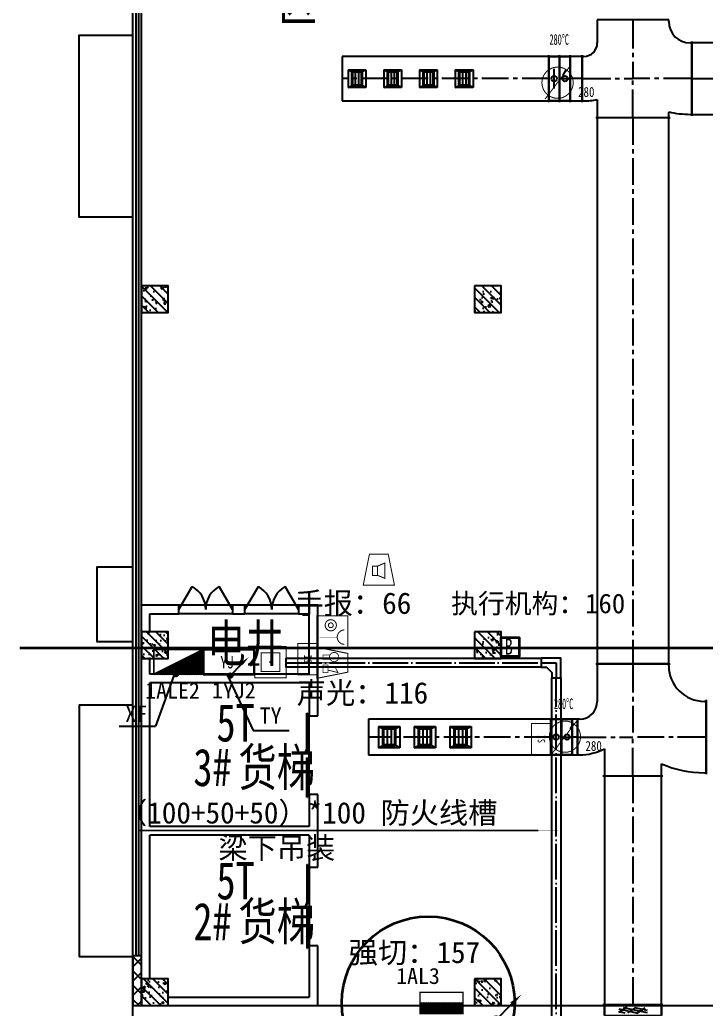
# Model space of a CAD drawing. Header units: millimetres. Extents: x -633009578 to 5705885, y -633235091 to 2571734.
# Drawn here: x 3531314 to 3550537, y 2128035 to 2155765 of the extents above; entities that cross this region are included whole.
import ezdxf

# ---------------------------------------------------------------- set-up
doc = ezdxf.new("R2010")
doc.units = ezdxf.units.MM
doc.header["$LTSCALE"] = 1000
doc.header["$MEASUREMENT"] = 0
doc.linetypes.add('CENTER2', pattern=[1.125, 0.75, -0.125, 0.125, -0.125])
doc.linetypes.add('DOTE', pattern=[2.4200000000000004, 2, -0.2, 0.02, -0.2])
doc.layers.get('0').update_dxf_attribs({"color": 9})
for name, color, linetype in [('000000000000电气', 7, 'Continuous'), ('A-COLUM(柱)', 255, 'Continuous'), ('A-DOOR(门）', 4, 'Continuous'), ('A-F-AREA(计算)', 5, 'Continuous'), ('A-FLOR(看线)', 8, 'Continuous'), ('A-HATH(填充)', 8, 'Continuous'), ('A-TEXT(房间)', 243, 'Continuous'), ('A-WALL(墙)', 255, 'Continuous'), ('A-WINDOW（窗）', 4, 'Continuous'), ('DUCT-排烟中心线', 5, 'CENTER2'), ('DUCT-排烟法兰', 4, 'Continuous'), ('DUCT-排烟管', 2, 'Continuous'), ('DUCT-排烟管端线', 4, 'Continuous'), ('DUCT-排烟阀门', 7, 'Continuous'), ('DUCT-排风风口', 7, 'Continuous'), ('HVAC-water Dim-SF', 241, 'Continuous'), ('WALL', 9, 'Continuous'), ('电-弱电平面-箭头', 3, 'Continuous'), ('电-强电平面-标注', 3, 'Continuous'), ('电-强电平面-线缆', 3, 'Continuous'), ('电-桥架', 4, 'Continuous'), ('设备-消防', 3, 'Continuous'), ('设备-箱柜', 3, 'Continuous')]:
    doc.layers.add(name, color=color, linetype=linetype)
doc.styles.add('_TCH', font='simhei.ttf', dxfattribs={"width": 0.75, "bigfont": 'hztxt.shx'})
doc.styles.add('_THVAC_DIM', font='simhei.ttf', dxfattribs={"width": 0.8, "height": 3.5, "bigfont": 'HZTXT'})
doc.styles.add('ELEC-DIM', font='simhei.ttf')
doc.styles.add('IDQSTYLE', font='simhei.ttf', dxfattribs={"width": 0.707, "bigfont": 'hztxt.shx'})
doc.styles.add('SF', font='simhei.ttf', dxfattribs={"width": 0.75, "bigfont": '@@@hztxt.shx'})
doc.styles.get("Standard").update_dxf_attribs({"font": 'simhei.ttf', "bigfont": 'hztxt.shx'})
doc.styles.add('宋体', font='simhei.ttf')

# ---------------------------------------------------------------- blocks, each defined once
blk = doc.blocks.new('HC001213')
at = {"color": 0, "linetype": 'Continuous', "const_width": 0.2}
blk.add_lwpolyline([(-1.875, 3.125), (1.875, 3.125), (3.125, -3.125), (-3.125, -3.125)], close=True, dxfattribs=at)
for points in [[(-1.293653517016746, 0.7382802506738564), (-0.243653517016746, 0.7382802506738564), (-0.243653517016746, -1.136719749326144), (-1.293653517016746, -1.136719749326144), (-1.293653517016746, 0.7382802506738564)], [(-0.243653517016746, 0.7382802506738564), (1.231346482983254, 1.338280250673856), (1.231346482983254, -1.736719749326144), (-0.243653517016746, -1.136719749326144)]]:
    blk.add_lwpolyline(points, dxfattribs=at)
at = {"color": 0, "style": 'IDQSTYLE', "width": 0.7}
blk.add_attdef('PSFHATT', (5.125, -3.125), '', height=2.5, dxfattribs=at)
blk = doc.blocks.new('HC001212')
at = {"color": 0, "linetype": 'Continuous', "const_width": 0.2}
blk.add_lwpolyline([(-1.875, 3.125), (1.875, 3.125), (3.125, -3.125), (-3.125, -3.125)], close=True, dxfattribs=at)
at = {"color": 0, "linetype": 'Continuous'}
for points, const_width in [([(0, 3.125), (0, -3.125)], 0.2), ([(-1.459485991813081, -0.8805239327332393), (-1.95948599181308, 1.119476067266761), (-0.9594859918130805, 0.619476067266761), (-0.9594859918130805, -0.8805239327332393)], 0.16), ([(-1.959485991813081, -1.880523932733239), (-1.95948599181308, -0.8805239327332393), (-0.4594859918130805, -0.8805239327332393), (-0.4594859918130805, -1.880523932733239), (-1.959485991813081, -1.880523932733239)], 0.16), ([(0.7290485194275803, -0.380523932733239), (0.7290485194281489, -1.880523932733239), (1.569048519428149, -1.880523932733239), (1.569048519430491, -0.380523932733239)], 0.16)]:
    blk.add_lwpolyline(points, dxfattribs=dict(at, const_width=const_width))
at = {"color": 0, "linetype": 'Continuous', "const_width": 0.16}
blk.add_lwpolyline([(1.799048519428144, -0.2905239327332435, 0.1989123673796631), (2.068287334970649, 0.3594760672667566, 0.1989123673796631), (1.799048519428145, 1.009476067266757, 0.1989123673796404), (1.149048519428189, 1.278714882809276, 0.1989123673796654), (0.4990485194281443, 1.009476067266757, 0.198912367379653), (0.2298097038856248, 0.3594760672667572, 0.1989123673796529), (0.4990485194281444, -0.2905239327332433, 0.1989123673796571), (1.14904851942816, -0.5597627482757622, 0.1989123673796488)], format="xyb", close=True, dxfattribs=at)
at = {"color": 0, "style": 'IDQSTYLE', "width": 0.7}
blk.add_attdef('PSFHATT', (5.125, -3.125), '', height=2.5, dxfattribs=at)
blk = doc.blocks.new('HC001208')
at = {"color": 0, "linetype": 'Continuous', "const_width": 0.2}
blk.add_lwpolyline([(-3.125, 3.125), (3.125, 3.125), (3.125, -3.125), (-3.125, -3.125)], close=True, dxfattribs=at)
blk.add_lwpolyline([(-2.560875308812533, 2.421549273106315, 0.198912367379651), (-2.13910907372117, 1.40331550819771, 0.1989123673796632), (-1.120875308812534, 0.9815492731063138, 0.1989123673796561), (-0.1026415439039181, 1.403315508197666, 0.1989123673796525), (0.3191246911874668, 2.421549273106313)], format="xyb", dxfattribs=at)
at = {"color": 0, "linetype": 'Continuous', "const_width": 0.128}
blk.add_lwpolyline([(-1.120875308812544, 0.9815492731063138), (-1.120875308812535, -2.518826738720627)], dxfattribs=at)
at = {"color": 0, "linetype": 'Continuous', "const_width": 0.2}
for points in [[(2.383210274305692, -0.3093507400644881, 0.9999999999999997), (0.1432102743056918, -0.3093507400644877, 0.9999999999999999)], [(0.7832102743056915, -0.3093507400644884, 0.9999999999999994), (1.743210274305692, -0.3093507400644881, 0.9999999999999994)]]:
    blk.add_lwpolyline(points, format="xyb", close=True, dxfattribs=at)
at = {"color": 0, "style": 'IDQSTYLE', "width": 0.7}
blk.add_attdef('PSFHATT', (5.125, -3.125), '', height=2.5, dxfattribs=at)
blk = doc.blocks.new('HC001269')
at = {"color": 0, "linetype": 'Continuous', "const_width": 0.2}
for points in [[(-3.125, -3.125), (-3.125, 3.125), (3.125, 3.125), (3.125, -3.125), (-3.125, -3.125)], [(-1.875, -1.875), (-1.875, 1.875), (1.875, 1.875), (1.875, -1.875), (-1.875, -1.875)]]:
    blk.add_lwpolyline(points, dxfattribs=at)
at = {"color": 0, "linetype": 'Continuous', "const_width": 0.25}
blk.add_lwpolyline([(-0.125, 0, 1), (0.125, 0, 1)], format="xyb", close=True, dxfattribs=at)
at = {"color": 0, "style": 'IDQSTYLE', "width": 0.7}
blk.add_attdef('PSFHATT', (5.125, -3.125), '', height=2.5, dxfattribs=at)
blk = doc.blocks.new('HC001180')
at = {"color": 0, "linetype": 'Continuous', "const_width": 0.2}
blk.add_lwpolyline([(-3.125, 1.875000000000028), (3.125, 1.875000000000028), (3.125, -1.874999999999972), (-3.125, -1.874999999999972)], close=True, dxfattribs=at)
at = {"color": 0, "style": 'IDQSTYLE', "width": 0.7}
for tag, p in [('SI', (-0.7698887372055268, -0.8480397754184743)), ('PSFHATT', (5.125, -1.874999999999972))]:
    blk.add_attdef(tag, p, '', height=1.5, dxfattribs=at)
blk = doc.blocks.new('HC001303')
at = {"color": 0, "linetype": 'Continuous'}
blk.add_line((1.147673841419251, 1.538953517481514), (1.735401947549264, 2.599742189978989), dxfattribs=at)
at = {"color": 0, "linetype": 'Continuous', "const_width": 0.2}
blk.add_lwpolyline([(2.673745217742495e-14, -3.125, 0.1989123673796571), (2.209708691207992, -2.209708691207937, 0.1989123673796571), (3.125000000000028, -4.323120637516818e-16, 0.1989123673796568), (2.209708691207993, 2.209708691207993, 0.1989123673796569), (2.841876514387939e-14, 3.125, 0.1989123673796569), (-2.209708691207936, 2.209708691207994, 0.1989123673796568), (-3.124999999999972, 2.10353517373855e-15, 0.1989123673796572), (-2.209708691207937, -2.209708691207936, 0.1989123673796571)], format="xyb", close=True, dxfattribs=at)
blk.add_lwpolyline([(-2.500110713345594, -3.281016827298258), (2.47847216535268, 3.297393019579605)], dxfattribs=at)
at = {"color": 0, "style": 'IDQSTYLE', "width": 0.7}
for tag, p in [('280', (4.109408226946883, -2.854615367737885)), ('PSFHATT', (5.125000010000028, -3.281016827298258))]:
    blk.add_attdef(tag, p, '', height=2, dxfattribs=at)
blk = doc.blocks.new('*X130')
at = {"color": 0, "linetype": 'Continuous'}
for p, q in [((192.587376364835, 446.7215535232801), (193.8713933576327, 448.0055705160779)), ((192.6509968705344, 446.3609099602676), (194.2320369206452, 447.9419500103785)), ((192.6864539319484, 447.2448951591055), (193.3480517218074, 447.9064929489645)), ((192.7889704286661, 446.0746194496875), (194.5183274312254, 447.8039764522467)), ((192.9823694457329, 445.8437543980423), (194.7491924828706, 447.61057743518)), ((193.2275231399996, 445.664644023597), (194.9283028573159, 447.3654237409133)), ((193.5311577474, 445.5440145622856), (195.0489323186273, 447.0617891335129)), ((193.9202347052458, 445.5088274514194), (195.0841194294935, 446.6727121756671)), ((194.6075199946775, 445.7718486721392), (194.8210982087737, 445.9854268862354))]:
    blk.add_line(p, q, dxfattribs=at)
blk = doc.blocks.new('HC001441')
at = {"color": 0, "linetype": 'Continuous'}
blk.add_line((0, -0.05776119327242668), (3.105492900474815, 3.117216328523909), dxfattribs=at)
blk.add_lwpolyline([(3.105492900474815, 3.117216328523909, 0.8, 0, 0), (5.057392361378561, 5.003787405167827, 0, 0, 0)], format="xyseb", dxfattribs=at)
blk.add_circle((0, 0), 0.625, dxfattribs=at)
at = {"color": 0, "linetype": 'Continuous', "xscale": 0.5, "yscale": 0.5, "zscale": 0.5}
blk.add_blockref('*X130', (-96.91845018383279, -223.3780232566237), dxfattribs=at)
at = {"color": 0, "style": 'IDQSTYLE', "width": 0.7}
blk.add_attdef('PSFHATT', (7.057392361378561, -0.62500001), '', height=2.5, dxfattribs=at)
blk = doc.blocks.new('*X27')
at = {"color": 0}
for p, q in [((99.8306862801869, 192.7445173280992), (101.9907448318158, 194.9045758797282)), ((99.8306862801869, 193.1687813968112), (101.5664807631039, 194.9045758797282)), ((99.8306862801869, 193.5930454655231), (101.142216694392, 194.9045758797282)), ((99.8306862801869, 194.017309534235), (100.71795262568, 194.9045758797282)), ((99.8306862801869, 194.441573602947), (100.2936885569681, 194.9045758797282)), ((99.8306862801869, 194.8658376716589), (99.86942448825616, 194.9045758797282)), ((99.91500890052772, 192.4045758797282), (102.4150089005277, 194.9045758797282)), ((100.3392729692396, 192.4045758797282), (102.8392729692397, 194.9045758797282)), ((100.7635370379516, 192.4045758797282), (103.2635370379516, 194.9045758797282)), ((101.1878011066635, 192.4045758797282), (103.6878011066635, 194.9045758797282)), ((101.6120651753754, 192.4045758797282), (104.1120651753754, 194.9045758797282)), ((102.0363292440874, 192.4045758797282), (104.5363292440874, 194.9045758797282)), ((102.4605933127993, 192.4045758797282), (104.9605933127993, 194.9045758797282)), ((102.8848573815112, 192.4045758797282), (105.3848573815112, 194.9045758797282)), ((103.3091214502232, 192.4045758797282), (105.8091214502232, 194.9045758797282)), ((103.7333855189351, 192.4045758797282), (106.2333855189351, 194.9045758797282)), ((104.157649587647, 192.4045758797282), (106.657649587647, 194.9045758797282)), ((104.5819136563589, 192.4045758797282), (107.0819136563589, 194.9045758797282)), ((105.0061777250709, 192.4045758797282), (107.5061777250709, 194.9045758797282)), ((105.4304417937828, 192.4045758797282), (107.9304417937828, 194.9045758797282)), ((105.8547058624947, 192.4045758797282), (108.3547058624947, 194.9045758797282)), ((106.2789699312067, 192.4045758797282), (108.7789699312067, 194.9045758797282)), ((106.7032339999186, 192.4045758797282), (109.2032339999186, 194.9045758797282)), ((107.1274980686305, 192.4045758797282), (109.6274980686305, 194.9045758797282)), ((107.5517621373425, 192.4045758797282), (109.8306862801869, 194.6835000225726)), ((107.9760262060544, 192.4045758797282), (109.8306862801869, 194.2592359538607)), ((108.4002902747663, 192.4045758797282), (109.8306862801869, 193.8349718851487)), ((108.8245543434782, 192.4045758797282), (109.8306862801869, 193.4107078164368)), ((109.2488184121902, 192.4045758797282), (109.8306862801869, 192.9864437477249)), ((109.6730824809021, 192.4045758797282), (109.8306862801869, 192.562179679013))]:
    blk.add_line(p, q, dxfattribs=at)
blk = doc.blocks.new('HC000427')
at = {"color": 0, "linetype": 'Continuous', "const_width": 0.3}
blk.add_lwpolyline([(5, 2.5), (-5, 2.5), (-5, -2.5), (5, -2.5)], close=True, dxfattribs=at)
blk.add_lwpolyline([(5, 0), (-5, 0)], dxfattribs=at)
at = {"color": 0, "linetype": 'Continuous'}
blk.add_blockref('*X27', (-104.8306862801869, -194.9045758797282), dxfattribs=at)
at = {"color": 0, "style": 'IDQSTYLE', "width": 0.7}
blk.add_attdef('PSFHATT', (7, -2.5), '', height=2.5, dxfattribs=at)
blk = doc.blocks.new('*X123')
at = {"color": 0, "linetype": 'Continuous'}
for p, q in [((237.2675791074955, 319.9990725063215), (242.2655414724513, 324.9970348712774)), ((235.1462587639358, 319.9990725063215), (238.0269760554204, 322.8797897978061)), ((235.5705228326477, 319.9990725063215), (238.8755041928442, 323.304053866518)), ((235.9947869013596, 319.9990725063215), (239.7240323302681, 323.7283179352299)), ((236.4190509700716, 319.9990725063215), (240.5725604676919, 324.1525820039419)), ((236.8433150387835, 319.9990725063215), (241.4210886051158, 324.5768460726538)), ((237.6918431762074, 319.9990725063215), (242.2655414724513, 324.5727708025654)), ((238.1161072449193, 319.9990725063215), (242.2655414724513, 324.1485067338535)), ((238.5403713136312, 319.9990725063215), (242.2655414724513, 323.7242426651416)), ((238.9646353823431, 319.9990725063215), (242.2655414724513, 323.2999785964296)), ((239.3888994510551, 319.9990725063215), (242.2655414724513, 322.8757145277177)), ((233.4492024890881, 319.9990725063215), (234.6328635057249, 321.1827335229584)), ((233.8734665578, 319.9990725063215), (235.4813916431488, 321.6069975916703)), ((234.297730626512, 319.9990725063215), (236.3299197805727, 322.0312616603822)), ((234.7219946952239, 319.9990725063215), (237.1784479179965, 322.4555257290941)), ((239.813163519767, 319.9990725063215), (242.2655414724513, 322.4514504590058)), ((240.2374275884789, 319.9990725063215), (242.2655414724513, 322.0271863902939)), ((240.6616916571909, 319.9990725063215), (242.2655414724513, 321.6029223215819)), ((241.0859557259028, 319.9990725063215), (242.2655414724513, 321.17865825287)), ((232.6006743516642, 319.9990725063215), (232.9358072308772, 320.3342053855345)), ((233.0249384203761, 319.9990725063215), (233.7843353683011, 320.7584694542464)), ((241.5102197946147, 319.9990725063215), (242.2655414724513, 320.7543941841581)), ((241.9344838633266, 319.9990725063215), (242.2655414724513, 320.3301301154461))]:
    blk.add_line(p, q, dxfattribs=at)
blk = doc.blocks.new('HC000431')
at = {"color": 0, "linetype": 'Continuous'}
blk.add_line((5, 2.5), (-5, -2.5), dxfattribs=at)
at = {"color": 0, "linetype": 'Continuous', "const_width": 0.3}
for points in [[(5, 2.5), (-5, 2.5), (-5, -2.5)], [(-5, -2.5), (5, -2.5), (5, 2.5)]]:
    blk.add_lwpolyline(points, dxfattribs=at)
at = {"color": 0, "linetype": 'Continuous'}
blk.add_blockref('*X123', (-237.2655414724513, -322.4990725063215), dxfattribs=at)
at = {"color": 0, "style": 'IDQSTYLE', "width": 0.7}
blk.add_attdef('PSFHATT', (7.000000000000028, -2.5), '', height=2.5, dxfattribs=at)
blk = doc.blocks.new('HC001536')
at = {"color": 0, "linetype": 'Continuous', "const_width": 0.3}
blk.add_lwpolyline([(5, 2.5), (-5, 2.5), (-5, -2.5), (5, -2.5)], close=True, dxfattribs=at)
at = {"color": 0, "style": 'IDQSTYLE', "width": 0.7}
for tag, p in [('AW', (-1.708333333333333, -1.25)), ('PSFHATT', (7, -2.5))]:
    blk.add_attdef(tag, p, '', height=2.5, dxfattribs=at)
blk = doc.blocks.new('$DORLIB2D$00000127')
at = {"color": 0}
for points in [[(-0.5333333333328483, 0.7948983154366971), (-0.5333333333328483, 0.690405644187237)], [(-0.03333333333284827, 0.7948983154366971), (-0.5333333333328483, 0.7948983154366971)], [(-0.03333333333284827, 0.7948983154366971), (-0.03333333333284827, 0.690405644187237)], [(0.5333333333328483, 0.7948983154366971), (0.03333333333284827, 0.7948983154366971)], [(0.03333333333284827, 0.7948983154366971), (0.03333333333284827, 0.690405644187237)], [(0.5333333333328483, 0.7948983154366971), (0.5333333333328483, 0.690405644187237)], [(-0.03333333333284827, 0.690405644187237), (-0.5333333333328483, 0.690405644187237)], [(0.5333333333328483, 0.690405644187237), (0.03333333333284827, 0.690405644187237)], [(0.5, 0.4999999999999858), (-0.5, 0.4999999999999858)]]:
    blk.add_lwpolyline(points, dxfattribs=at)
blk = doc.blocks.new('$DorLib2D$00000231')
at = {"color": 0}
for p, q in [((-0.4999999999999947, 7.105427357601002e-15), (-0.2500000000000284, 0.4330127018921708)), ((0.5000000000000053, 7.105427357601002e-15), (0.250000000000032, 0.4330127018921708))]:
    blk.add_line(p, q, dxfattribs=at)
for centre, radius, start, end in [((-0.4999999999996803, 3.055333763768431e-13), 0.499999999999681, 0, 59.99999999996344), ((0.5000000000000426, -2.486899575160351e-14), 0.4999999999999835, 120.0000000000366, 180)]:
    blk.add_arc(centre, radius, start, end, dxfattribs=at)
blk = doc.blocks.new('$TCHSYS$WIN2D')
for p, q in [((-0.5, 0.5), (0.5, 0.5)), ((-0.5, 0.5), (-0.4999999999999999, -0.5)), ((0.5, 0.1666666666666666), (-0.5, 0.1666666666666666)), ((0.5, -0.1666666666666667), (-0.5, -0.1666666666666667)), ((-0.4999999999999999, -0.5), (0.5, -0.5))]:
    blk.add_line(p, q)
blk = doc.blocks.new('_FZH')
h = blk.add_hatch()
h.set_pattern_fill('钢筋混凝土', color=256, scale=0.1, style=0)
h.set_pattern_definition([(45, (0, 0), (-0.1767766952966369, 0.1767766952966369), []), (50, (0, 0), (0.7172601826007535, -0.06275213498259512), [0.07500000000000001, -0.8250000000000001]), (355, (0, 0), (-0.138751333613, 0.7521921337000119), [0.06, -0.66]), (100.4514, (0.05977168000000001, -0.00522934), (0.5785093817140216, 0.6894395420609536), [0.06374019, -0.701142112]), (46.1842, (0, 0.2), (1.067241048625645, -0.1655190143290181), [0.1125, -1.2375]), (96.6356, (0.088936745, 0.186206693), (0.9346627055487033, 0.9741178709004418), [0.095610288, -1.051713]), (351.1842, (0, 0.2), (0.9346619451336272, 0.9741186009253247), [0.09000000000000001, -0.9900000000000001]), (21, (0.1, 0.15), (0.5969070521184617, -0.4026188906653388), [0.07500000000000001, -0.8250000000000001]), (326, (0.1, 0.15), (0.2433153319215824, 0.7251500450468529), [0.06, -0.66]), (71.4514, (0.149742233, 0.116448394), (0.84022262858149, 0.3225304967099524), [0.06374019, -0.701142112]), (37.50000000000001, (0, 0), (0.01215985531729062, 0.3328938538313115), [0, -0.652, 0, -0.67, 0, -0.6625000000000001]), (7.499999999999999, (0, 0), (0.2630695374421486, 0.3944117118823603), [0, -0.382, 0, -0.637, 0, -0.2525]), (-32.5, (-0.223, 0), (0.533822436172409, -0.02255487173437976), [0, -0.25, 0, -0.78, 0, -1.035]), (-42.5, (-0.323, 0), (0.5831861693423862, 0.1001049823323177), [0, -0.325, 0, -0.518, 0, -0.735])])
h.paths.add_polyline_path([(-0.5, -0.5), (0.5, -0.5), (0.5, 0.5), (-0.5, 0.5)])
blk.add_lwpolyline([(-0.5, -0.5), (0.5, -0.5), (0.5, 0.5), (-0.5, 0.5)], close=True)
blk = doc.blocks.new('00000589Body')
at = {"color": 0, "linetype": 'ByBlock', "lineweight": -2}
for p, q in [((249.9999999999964, 500.0000000000055), (-250.0000000000036, 500.0000000000055)), ((-250.0000000000036, -500), (-250.0000000000036, 500)), ((250.0000000000036, -500), (250.0000000000036, 500)), ((-250.0000000000036, -499.9999999999945), (249.9999999999964, -499.9999999999945))]:
    blk.add_line(p, q, dxfattribs=at)
at = {"color": 0, "linetype": 'ByBlock'}
for p, q in [((-125.0000000000036, -173.9633416367597), (119.7753494205135, 250.0000000000055)), ((-125.0000000000036, 26.03665836324762), (4.30529558258786, 250.0000000000055)), ((145.3125115418043, 68.99498276093982), (-104.6874884581957, 213.3325500583469)), ((124.9999999999964, -92.87673115790858), (-125.0000000000036, 51.4608361394985)), ((-53.42973133637497, -249.9999999999945), (124.9999999999964, 59.04936025546158)), ((95.98212255716135, -246.0481397604472), (-154.0178774428387, -101.7105724630401)), ((62.04032250155069, -249.9999999999945), (124.9999999999964, -140.9506397445384))]:
    blk.add_line(p, q, dxfattribs=at)
blk = doc.blocks.new('$风口$00000108')
for p, q in [((-250, 135), (-190, 75)), ((-250, -135), (-250, 135)), ((250, 135), (200, 75)), ((250, 135), (250, -135)), ((200, 25), (-190, 25)), ((-250, -135), (-190, -75)), ((200, -25), (-190, -25)), ((200, -75), (250, -135)), ((250, -135), (-250, -135))]:
    blk.add_line(p, q)
at = {"linetype": 'Continuous'}
blk.add_line((250, 135), (-250, 135), dxfattribs=at)
at = {"lineweight": 40}
for p, q in [((-190, 75), (200, 75)), ((-190, -75), (-190, 75)), ((200, 75), (200, -75)), ((-190, -75), (200, -75))]:
    blk.add_line(p, q, dxfattribs=at)
blk = doc.blocks.new('00000594Cent')
at = {"lineweight": -2}
blk.add_line((-218.75, 1.4210854715202e-14), (218.75, 1.4210854715202e-14), dxfattribs=at)
at = {"color": 0, "linetype": 'ByBlock', "lineweight": -2}
blk.add_circle((0, 1.4210854715202e-14), 125, dxfattribs=at)
blk = doc.blocks.new('00000594Body')
at = {"color": 0, "linetype": 'ByBlock', "lineweight": -2}
for p, q in [((-250, -500), (-249.9999999999964, 500)), ((250, 500), (-250, 500)), ((250, -500), (250.0000000000036, 500)), ((-250, -500), (250, -500))]:
    blk.add_line(p, q, dxfattribs=at)
blk = doc.blocks.new('00000578Cent')
at = {"color": 0, "linetype": 'ByBlock', "lineweight": -2}
blk.add_circle((0, 0), 125, dxfattribs=at)
blk = doc.blocks.new('00000578Body')
at = {"color": 0, "linetype": 'ByBlock', "lineweight": -2}
for p, q in [((249.9999999999964, 500.0000000000036), (-250, 500.0000000000036)), ((-249.9999999999964, -499.9999999999964), (-250, 500.0000000000036)), ((249.9999999999891, -499.9999999999964), (250.0000000000036, 500.0000000000036)), ((-250, -499.9999999999964), (249.9999999999964, -499.9999999999964))]:
    blk.add_line(p, q, dxfattribs=at)
at = {"lineweight": -2}
blk.add_line((0, -218.7499999999982), (0, 218.7499999999982), dxfattribs=at)

msp = doc.modelspace()

# ---------------------------------------------------------------- hatches: boundary and pattern name
at = {"layer": 'A-HATH(填充)'}
h = msp.add_hatch(dxfattribs=at)
h.set_pattern_fill('多孔材料', color=256, scale=100, style=0)
h.set_pattern_definition([(45, (1102421.475196055, 677964.29318137), (-200.0002033111466, 200.0002033111467), []), (135, (1102421.475196055, 677964.29318137), (-200.0002033111467, -200.0002033111466), [])])
h.paths.add_polyline_path([(3534719.99403178, 2128134.629172626), (3534719.994031779, 2129534.629172784), (3534479.994031779, 2129534.629172784), (3534479.99403178, 2128134.629172626)])

# ---------------------------------------------------------------- linework, layer by layer
at = {"layer": '000000000000电气', "color": 2, "lineweight": 35}
msp.add_line((3566001.711997038, 2138157.379314641), (3531313.857283844, 2138157.379314641), dxfattribs=at)
at = {"layer": '000000000000电气', "color": 1, "lineweight": 35}
msp.add_lwpolyline([(3544794.99403178, 2138456.80516574), (3545303.216231991, 2138456.80516574), (3545303.216231991, 2137917.146540774), (3544794.99403178, 2137917.146540774)], close=True, dxfattribs=at)
at = {"layer": '000000000000电气', "color": 2, "lineweight": 35}
msp.add_circle((3542753.305064988, 2128211.101575558), 2421.900434169453, dxfattribs=at)
at = {"layer": 'A-DOOR(门）'}
for p, q in [((3537269.994031835, 2139354.629172626), (3535769.994031835, 2139354.629172626)), ((3537269.994031835, 2139114.629172626), (3535769.994031835, 2139114.629172626)), ((3539119.994031806, 2139354.629172626), (3537619.994031806, 2139354.629172626)), ((3539119.994031806, 2139114.629172626), (3537619.994031806, 2139114.629172626))]:
    msp.add_line(p, q, dxfattribs=at)
at = {"layer": 'A-F-AREA(计算)'}
msp.add_lwpolyline([(3534479.994031782, 2196074.629172625), (3668759.994031782, 2196074.629172625), (3668759.994031782, 2059994.629172625), (3534479.994031782, 2059994.629172625)], close=True, dxfattribs=at)
at = {"layer": 'A-FLOR(看线)'}
for points in [[(3534479.994031776, 2150234.629666903), (3532979.994031781, 2150234.629666903), (3532979.994031782, 2155334.629419829), (3534479.99403178, 2155334.629419829)], [(3534479.994031787, 2138334.629172615), (3533479.994031787, 2138334.629172615), (3533479.994031787, 2140434.62917246), (3534479.99403178, 2140434.62917246)], [(3534479.994031782, 2136554.629173296), (3532979.994031782, 2136554.629173296), (3532979.994031782, 2129514.629172376), (3534479.994031776, 2129514.629172376)], [(3535469.99403178, 2128134.629172626), (3601519.994031765, 2128134.629172626)]]:
    msp.add_lwpolyline(points, dxfattribs=at)
at = {"layer": 'A-WALL(墙)'}
for p, q in [((3534719.994031808, 2138609.629172255), (3534719.994032071, 2139354.629172619)), ((3535769.994031504, 2139354.629172629), (3534719.994032071, 2139354.629172619)), ((3534959.994031933, 2138609.629172255), (3534959.994032071, 2139114.629172631)), ((3534959.994032071, 2139114.629172631), (3535769.994031504, 2139114.629172598)), ((3535769.994031504, 2139114.629172598), (3535769.994031504, 2139354.629172629)), ((3537619.994031504, 2139354.629172629), (3537269.994031504, 2139354.629172629)), ((3537269.994031504, 2139354.629172629), (3537269.994031504, 2139114.629172598)), ((3537269.994031504, 2139114.629172598), (3537619.994031505, 2139114.629172598)), ((3537619.994031505, 2139114.629172598), (3537619.994031504, 2139354.629172629)), ((3539659.994032183, 2139354.629172619), (3539119.994031504, 2139354.629172629)), ((3539119.994031504, 2139354.629172629), (3539119.994031504, 2139114.629172598)), ((3539119.994031504, 2139114.629172598), (3539419.994032096, 2139114.629172631)), ((3539419.994032096, 2137424.629173281), (3539419.994032096, 2139114.629172631)), ((3539659.994032075, 2137304.629173325), (3539659.994032183, 2139354.629172619)), ((3534719.994031841, 2137304.629173325), (3534719.994031739, 2137859.629172906)), ((3534959.994031394, 2137424.629173281), (3534959.994031847, 2137859.629172906)), ((3534719.994031841, 2133034.629172826), (3534719.994031841, 2137304.629173325)), ((3539419.994032096, 2137424.629173281), (3534959.994031394, 2137424.629173281)), ((3534959.994031924, 2133154.629172827), (3534959.994031923, 2137184.629173317)), ((3539419.994031998, 2137184.629173317), (3534959.994031923, 2137184.629173317)), ((3539419.994031998, 2137184.629173317), (3539419.994032001, 2136254.629172784)), ((3539659.994032085, 2136254.629172784), (3539659.994032075, 2137304.629173325)), ((3539419.994032001, 2136254.629172784), (3539659.994032085, 2136254.629172784)), ((3539659.994032085, 2134054.629172276), (3539419.994032002, 2134054.629172276)), ((3539419.994032002, 2134054.629172276), (3539419.994032, 2133154.629172827)), ((3539659.994032076, 2133034.629172826), (3539659.994032085, 2134054.629172276)), ((3534719.994031904, 2128884.629172906), (3534719.994031841, 2133034.629172826)), ((3539419.994032, 2133154.629172827), (3534959.994031924, 2133154.629172827)), ((3539659.994032092, 2132014.629172784), (3539659.994032076, 2133034.629172826)), ((3534959.994031841, 2128884.629172906), (3534959.994031756, 2132914.629172851)), ((3539419.994032057, 2132914.629172851), (3534959.994031756, 2132914.629172851)), ((3539419.994032057, 2132914.629172851), (3539419.994032065, 2132014.629172784)), ((3539419.994032065, 2132014.629172784), (3539659.994032092, 2132014.629172784)), ((3539659.99403208, 2129814.629173293), (3539419.994032065, 2129814.629173293)), ((3539419.994032065, 2129814.629173293), (3539419.994032058, 2128374.629172571)), ((3539659.994032049, 2128134.629172587), (3539659.99403208, 2129814.629173293)), ((3535469.994031993, 2128374.629172672), (3539419.994032058, 2128374.629172571)), ((3535469.994031993, 2128134.629172657), (3539659.994032049, 2128134.629172587))]:
    msp.add_line(p, q, dxfattribs=at)
at = {"layer": 'DUCT-排烟中心线', "color": 8}
for p, q in [((3548486.653914632, 2155764.775439647), (3548486.653914632, 2155714.775439647)), ((3548486.653914632, 2155714.775439647), (3548486.653914632, 2154114.775439647)), ((3546129.653024927, 2154114.775439647), (3540345.761770634, 2154114.775439647)), ((3547061.453914632, 2154114.775439647), (3546730.253024927, 2154114.775439647)), ((3547061.653914632, 2154114.775439647), (3547111.653914632, 2154114.775439647)), ((3547111.653914632, 2154114.775439647), (3548486.653914632, 2154114.775439647)), ((3548486.653914632, 2153064.775439647), (3548486.653914632, 2154114.775439647)), ((3550086.653914632, 2154114.775439647), (3548486.653914632, 2154114.775439647)), ((3550136.653914632, 2154114.775439647), (3550086.653914632, 2154114.775439647)), ((3550136.853914632, 2154114.775439647), (3556583.882161297, 2154114.775439647)), ((3548486.653914632, 2153014.775439647), (3548486.653914632, 2153064.775439647)), ((3548486.653914632, 2153014.575439648), (3548486.653914632, 2137712.659945332)), ((3548486.653914632, 2137712.459945332), (3548486.653914632, 2137662.459945332)), ((3548486.653914632, 2137662.459945332), (3548486.653914632, 2135662.459945332)), ((3546185.455144134, 2135662.459945332), (3541082.592541419, 2135662.459945332)), ((3546936.453914632, 2135662.459945332), (3546786.055144134, 2135662.459945332)), ((3546936.653914632, 2135662.459945332), (3546986.653914632, 2135662.459945332)), ((3546986.653914632, 2135662.459945332), (3548486.653914632, 2135662.459945332)), ((3548486.653914632, 2134612.459945332), (3548486.653914632, 2135662.459945332)), ((3550486.653914632, 2135662.459945332), (3548486.653914632, 2135662.459945332)), ((3550536.653914632, 2135662.459945332), (3550486.653914632, 2135662.459945332)), ((3548486.653914632, 2134562.459945332), (3548486.653914632, 2134612.459945332)), ((3548486.653914632, 2134562.259945332), (3548486.653914632, 2128161.357800265))]:
    msp.add_line(p, q, dxfattribs=at)
at = {"layer": 'DUCT-排烟法兰', "color": 8}
for p, q in [((3550136.753914632, 2155154.775439647), (3550136.753914632, 2153074.775439647)), ((3546129.753024927, 2153459.775439647), (3546129.753024927, 2154769.775439647)), ((3546429.953024927, 2153459.775439647), (3546429.953024927, 2154769.775439647)), ((3546730.153024927, 2153459.775439647), (3546730.153024927, 2154769.775439647)), ((3547061.553914631, 2153459.775439647), (3547061.553914631, 2154769.775439647)), ((3549526.653914632, 2153014.675439647), (3547446.653914632, 2153014.675439647)), ((3547446.653914632, 2137712.559945332), (3549526.653914632, 2137712.559945332)), ((3550536.753914632, 2136702.459945332), (3550536.753914632, 2134622.459945332)), ((3546185.555144134, 2135132.459945332), (3546185.555144134, 2136192.459945332)), ((3546485.755144134, 2135132.459945332), (3546485.755144134, 2136192.459945332)), ((3546785.955144134, 2135132.459945332), (3546785.955144134, 2136192.459945332)), ((3546936.553914631, 2135132.459945332), (3546936.553914631, 2136192.459945332)), ((3549326.653914632, 2134562.359945332), (3547646.653914632, 2134562.359945332)), ((3549326.653914632, 2128161.257800265), (3547646.653914632, 2128161.257800265))]:
    msp.add_line(p, q, dxfattribs=at)
at = {"layer": 'DUCT-排烟管', "color": 8}
for p, q in [((3547486.653914632, 2155764.775439647), (3547486.653914632, 2155114.775439647)), ((3549486.653914632, 2155714.775439647), (3549486.653914632, 2155764.775439647)), ((3550136.653914632, 2155114.775439647), (3550086.653914632, 2155114.775439647)), ((3556583.882161297, 2155114.775439647), (3550136.853914632, 2155114.775439647)), ((3546129.653024927, 2154739.775439647), (3540345.761770634, 2154739.775439647)), ((3540345.761770634, 2154739.775439647), (3540345.761770634, 2153489.775439647)), ((3546129.853024927, 2154739.775439647), (3546429.853024927, 2154739.775439647)), ((3546430.053024927, 2154739.775439647), (3546730.053024927, 2154739.775439647)), ((3547061.453914632, 2154739.775439647), (3546730.253024927, 2154739.775439647)), ((3547111.653914632, 2154739.775439647), (3547061.653914632, 2154739.775439647)), ((3547486.653914632, 2153533.636609564), (3547486.653914632, 2153064.775439647)), ((3540345.761770634, 2153489.775439647), (3546129.653024927, 2153489.775439647)), ((3546429.853024927, 2153489.775439647), (3546129.853024927, 2153489.775439647)), ((3546730.053024927, 2153489.775439647), (3546430.053024927, 2153489.775439647)), ((3546730.253024927, 2153489.775439647), (3547061.453914632, 2153489.775439647)), ((3547061.653914632, 2153489.775439647), (3547111.653914632, 2153489.775439647)), ((3547486.653914632, 2153064.775439647), (3547486.653914632, 2153014.775439647)), ((3547486.653914632, 2153014.575439648), (3547486.653914632, 2137712.659945332)), ((3549486.653914632, 2153064.775439647), (3549486.653914632, 2153184.953311513)), ((3549486.653914632, 2153014.775439647), (3549486.653914632, 2153064.775439647)), ((3549486.653914632, 2137712.659945332), (3549486.653914632, 2153014.575439648)), ((3550086.653914632, 2153114.775439647), (3550136.653914632, 2153114.775439647)), ((3550136.853914632, 2153114.775439647), (3556583.882161297, 2153114.775439647)), ((3547486.653914632, 2137712.459945332), (3547486.653914632, 2136662.459945332)), ((3549486.653914632, 2137662.459945332), (3549486.653914632, 2137712.459945332)), ((3550536.653914632, 2136662.459945332), (3550486.653914632, 2136662.459945332)), ((3546185.455144134, 2136162.459945332), (3541082.592541419, 2136162.459945332)), ((3541082.592541419, 2136162.459945332), (3541082.592541419, 2135162.459945332)), ((3546185.655144133, 2136162.459945332), (3546485.655144133, 2136162.459945332)), ((3546485.855144133, 2136162.459945332), (3546785.855144133, 2136162.459945332)), ((3546936.453914632, 2136162.459945332), (3546786.055144134, 2136162.459945332)), ((3546986.653914632, 2136162.459945332), (3546936.653914632, 2136162.459945332)), ((3547686.653914632, 2135335.81002919), (3547686.653914632, 2134612.459945332)), ((3541082.592541419, 2135162.459945332), (3546185.455144134, 2135162.459945332)), ((3546485.655144133, 2135162.459945332), (3546185.655144133, 2135162.459945332)), ((3546785.855144133, 2135162.459945332), (3546485.855144133, 2135162.459945332)), ((3546786.055144134, 2135162.459945332), (3546936.453914632, 2135162.459945332)), ((3546936.653914632, 2135162.459945332), (3546986.653914632, 2135162.459945332)), ((3549286.653914632, 2134612.459945332), (3549286.653914632, 2134912.914528358)), ((3547686.653914632, 2134612.459945332), (3547686.653914632, 2134562.459945332)), ((3547686.653914632, 2134562.259945332), (3547686.653914632, 2128161.357800265)), ((3549286.653914632, 2134562.459945332), (3549286.653914632, 2134612.459945332)), ((3549286.653914632, 2128161.357800265), (3549286.653914632, 2134562.259945332)), ((3550486.653914632, 2134662.459945332), (3550536.653914632, 2134662.459945332)), ((3547686.653914632, 2127861.157800265), (3547686.653914632, 2128161.157800265)), ((3549286.653914632, 2128161.157800265), (3549286.653914632, 2127861.157800265))]:
    msp.add_line(p, q, dxfattribs=at)
for centre, radius, start, end in [((3550086.653914632, 2155714.775439647), 599.9999999997672, 180, 270), ((3547111.653914632, 2155114.775439647), 375, 270, 0), ((3547111.653914632, 2155114.775439646), 1624.999999998137, 270, 283.3423637971021), ((3550086.653914633, 2155714.775439661), 2600.000000013763, 256.6576362029632, 269.9999999999795), ((3550486.653914632, 2137662.459945332), 1000, 180, 270), ((3546986.653914632, 2136662.459945332), 500, 270, 0), ((3546986.653914632, 2136662.45994533), 1499.999999998836, 270, 297.8181392846777), ((3550486.653914632, 2137662.459945331), 2999.999999999505, 246.4218215217948, 270)]:
    msp.add_arc(centre, radius, start, end, dxfattribs=at)
at = {"layer": 'DUCT-排烟管端线', "color": 8}
for p, q in [((3549486.653914632, 2155764.775439647), (3547486.653914632, 2155764.775439647)), ((3550136.653914632, 2153114.775439647), (3550136.653914632, 2155114.775439647)), ((3550136.853914632, 2155114.775439647), (3550136.853914632, 2153114.775439647)), ((3546129.653024927, 2153489.775439647), (3546129.653024927, 2154739.775439647)), ((3546129.853024927, 2154739.775439647), (3546129.853024927, 2153489.775439647)), ((3546429.853024927, 2154739.775439647), (3546429.853024927, 2153489.775439647)), ((3546430.053024927, 2154739.775439647), (3546430.053024927, 2153489.775439647)), ((3546730.053024927, 2154739.775439647), (3546730.053024927, 2153489.775439647)), ((3546730.253024927, 2154739.775439647), (3546730.253024927, 2153489.775439647)), ((3547061.453914632, 2153489.775439647), (3547061.453914632, 2154739.775439647)), ((3547061.653914632, 2154739.775439647), (3547061.653914632, 2153489.775439647)), ((3549486.653914632, 2153014.775439647), (3547486.653914632, 2153014.775439647)), ((3549486.653914632, 2153014.575439648), (3547486.653914632, 2153014.575439648)), ((3547486.653914632, 2137712.659945332), (3549486.653914632, 2137712.659945332)), ((3549486.653914632, 2137712.459945332), (3547486.653914632, 2137712.459945332)), ((3550536.653914632, 2134662.459945332), (3550536.653914632, 2136662.459945332)), ((3546185.455144134, 2135162.459945332), (3546185.455144134, 2136162.459945332)), ((3546185.655144133, 2136162.459945332), (3546185.655144133, 2135162.459945332)), ((3546485.655144133, 2136162.459945332), (3546485.655144133, 2135162.459945332)), ((3546485.855144133, 2136162.459945332), (3546485.855144133, 2135162.459945332)), ((3546785.855144133, 2136162.459945332), (3546785.855144133, 2135162.459945332)), ((3546786.055144134, 2136162.459945332), (3546786.055144134, 2135162.459945332)), ((3546936.453914632, 2135162.459945332), (3546936.453914632, 2136162.459945332)), ((3546936.653914632, 2136162.459945332), (3546936.653914632, 2135162.459945332)), ((3549286.653914632, 2134562.459945332), (3547686.653914632, 2134562.459945332)), ((3549286.653914632, 2134562.259945332), (3547686.653914632, 2134562.259945332)), ((3547686.653914632, 2128161.357800265), (3549286.653914632, 2128161.357800265)), ((3549286.653914632, 2128161.157800265), (3547686.653914632, 2128161.157800265))]:
    msp.add_line(p, q, dxfattribs=at)
at = {"layer": 'WALL'}
for p, q in [((3534719.994031779, 2129534.629172784), (3534479.994031779, 2129534.629172784)), ((3534479.994031779, 2129534.629172784), (3534479.99403178, 2128134.629172626)), ((3534719.99403178, 2128134.629172626), (3534719.994031779, 2129534.629172784)), ((3534479.99403178, 2128134.629172626), (3534719.99403178, 2128134.629172626))]:
    msp.add_line(p, q, dxfattribs=at)
at = {"layer": '电-强电平面-标注'}
for p, q in [((3535630.26213638, 2137389.935901554), (3535113.716912826, 2135968.869372351)), ((3537146.243127703, 2137348.416874857), (3537846.782185672, 2135848.286484458)), ((3534101.058684978, 2135968.869372351), (3535113.716912826, 2135968.869372351)), ((3537846.782185672, 2135848.286484458), (3538859.44041352, 2135848.286484458))]:
    msp.add_line(p, q, dxfattribs=at)
at = {"layer": '电-强电平面-线缆', "color": 1, "linetype": 'Continuous', "const_width": 60}
msp.add_lwpolyline([(3537705.452682828, 2137696.364580916), (3538020.48595797, 2137696.364580916)], dxfattribs=at)
at = {"layer": '电-桥架', "color": 5, "linetype": 'DOTE', "ltscale": 0.5}
for p, q in [((3538774.044209769, 2137743.81542093), (3545912.510002738, 2137743.81542093)), ((3545912.510002738, 2137743.81542093), (3546337.510002738, 2137743.81542093)), ((3546337.510002738, 2137743.81542093), (3546337.510001975, 2137318.81542093)), ((3546337.509870211, 2063908.338486342), (3546337.510001975, 2137318.81542093))]:
    msp.add_line(p, q, dxfattribs=at)
at = {"layer": '电-桥架', "ltscale": 0.5}
for points in [[(3545912.510002739, 2137618.81542093), (3538774.04420977, 2137618.81542093), (3538774.044209769, 2137868.81542093), (3545912.510002738, 2137868.81542093)], [(3545912.510002737, 2137618.81542093), (3546062.510002737, 2137618.81542093), (3546212.510002245, 2137468.815421155), (3546212.510001976, 2137318.815421155), (3546462.510001976, 2137318.815420705), (3546462.510002963, 2137868.81542093), (3545912.510002739, 2137868.81542093)], [(3546462.510001975, 2137318.815420706), (3546462.509870211, 2063908.338486118), (3546212.509870211, 2063908.338486566), (3546212.510001975, 2137318.815421154)]]:
    msp.add_lwpolyline(points, close=True, dxfattribs=at)
at = {"layer": '设备-箱柜', "color": 6}
msp.add_lwpolyline([(3546382.640824032, 2133044.485050903, 15, 15, 0), (3545839.950217325, 2133044.485050903, 15, 15, 0), (3545839.950217325, 2133044.485050903, 45, 45, 0), (3534624.996133183, 2133044.485050903, 45, 45, 0)], format="xyseb", dxfattribs=at)

# ---------------------------------------------------------------- block references
at = {"layer": 'A-COLUM(柱)', "xscale": 750, "yscale": 750, "zscale": 750, "rotation": 270}
for p in [(3535094.99403178, 2147934.629172626), (3544419.99403178, 2147934.629172626), (3535094.99403178, 2138234.629172626), (3544419.99403178, 2138234.629172626), (3535094.99403178, 2128509.629172626), (3544419.99403178, 2128509.629172626)]:
    msp.add_blockref('_FZH', p, dxfattribs=at)
at = {"layer": 'A-DOOR(门）', "extrusion": (0, 0, -1), "xscale": -1500, "yscale": 1500, "zscale": 1500}
for p in [(-3536519.994031835, 2139234.629172626), (-3538369.994031806, 2139234.629172626)]:
    msp.add_blockref('$DorLib2D$00000231', p, dxfattribs=at)
at = {"layer": 'A-DOOR(门）', "extrusion": (0, 0, -1), "xscale": 2200, "yscale": 240, "zscale": 2200, "rotation": 269.9999999999876}
msp.add_blockref('$DORLIB2D$00000127', (-3539539.994032075, 2135154.629172621), dxfattribs=at)
at = {"layer": 'A-DOOR(门）', "xscale": 2200, "yscale": 240, "zscale": 2200, "rotation": 90.00000000001117}
msp.add_blockref('$DORLIB2D$00000127', (3539539.994032076, 2130914.629173031), dxfattribs=at)
at = {"layer": 'A-WINDOW（窗）', "extrusion": (0, 0, -1), "xscale": 52000, "yscale": 240, "zscale": 52000, "rotation": 90.00000000000001}
msp.add_blockref('$TCHSYS$WIN2D', (-3534599.99403178, 2155534.629172669), dxfattribs=at)
at = {"layer": 'DUCT-排烟阀门', "color": 8, "xscale": 0.6}
for name, p, yscale in [('00000578Body', (3546279.853024927, 2154114.775439647, 3000), 1.25), ('00000594Body', (3546580.053024927, 2154114.775439647, 3000), 1.25), ('00000578Cent', (3546279.853024927, 2154114.775439647, 3000), 0.6), ('00000594Cent', (3546580.053024927, 2154114.775439647, 3000), 0.6), ('00000578Cent', (3546335.655144133, 2135662.459945332, 3000), 0.6), ('00000594Cent', (3546635.855144133, 2135662.459945332, 3000), 0.6)]:
    msp.add_blockref(name, p, dxfattribs=dict(at, yscale=yscale))
for name, p in [('00000578Body', (3546335.655144133, 2135662.459945332, 3000)), ('00000594Body', (3546635.855144133, 2135662.459945332, 3000))]:
    msp.add_blockref(name, p, dxfattribs=at)
at = {"layer": 'DUCT-排烟阀门', "color": 8, "xscale": 0.6, "yscale": 1.6, "rotation": 270}
msp.add_blockref('00000589Body', (3548486.653914632, 2128011.157800265, 3000), dxfattribs=at)
at = {"layer": 'DUCT-排风风口', "color": 8, "yscale": 1.851851851851852, "rotation": 90}
for p in [(3540756.376702013, 2154114.775439647, 2600), (3541756.376702013, 2154114.775439647, 2600), (3542756.376702013, 2154114.775439647, 2600), (3543756.376702013, 2154114.775439647, 2600)]:
    msp.add_blockref('$风口$00000108', p, dxfattribs=at)
at = {"layer": 'DUCT-排风风口', "color": 8, "xscale": 1.2, "yscale": 2.222222222222222, "rotation": 90}
for p in [(3541656.460535303, 2135662.459945332, 2600), (3542656.460535303, 2135662.459945332, 2600), (3543656.460535303, 2135662.459945332, 2600)]:
    msp.add_blockref('$风口$00000108', p, dxfattribs=at)
at = {"layer": '电-弱电平面-箭头', "color": 4}
for p, xscale, yscale, zscale in [((3535685.278458178, 2137425.71082239), 105, 105, 105), ((3537201.259449501, 2137384.191795694), 105, 105, 105), ((3544655.943419158, 2127747.700904131), 140, 140, 140)]:
    msp.add_blockref('HC001441', p, dxfattribs=dict(at, xscale=xscale, yscale=yscale, zscale=zscale))
at = {"layer": '设备-消防'}
ref = msp.add_blockref('HC001303', (3546374.263787288, 2154001.692027861), dxfattribs=dict(at, xscale=140, yscale=140, zscale=140))
ref.add_attrib('280', '280', (3546949.580939061, 2153602.045876378), dxfattribs={"layer": '0', "color": 0, "height": 280, "width": 0.8})
at = {"layer": '设备-消防', "xscale": 140, "yscale": 140, "zscale": 140}
msp.add_blockref('HC001213', (3541368.494031751, 2140352.66280245), dxfattribs=at)
at = {"layer": '设备-消防', "xscale": -140, "yscale": 140, "zscale": 140}
for name, p, rotation in [('HC001208', (3540066.312573531, 2138618.81542093), 270), ('HC001269', (3538336.544209769, 2137762.699142924), 180), ('HC001212', (3540066.312573531, 2137743.81542093), 270)]:
    msp.add_blockref(name, p, dxfattribs=dict(at, rotation=rotation))
at = {"layer": '设备-消防'}
ref = msp.add_blockref('HC001180', (3539366.312573531, 2137845.425292188), dxfattribs=dict(at, xscale=140, yscale=140, zscale=140, rotation=90))
ref.add_attrib('SI', 'SI', (3539485.03814209, 2137737.64086898), dxfattribs={"layer": '0', "color": 0, "height": 210, "rotation": 90, "width": 0.8})
ref = msp.add_blockref('HC001303', (3546580.265906494, 2135672.61781772, 3000), dxfattribs=dict(at, xscale=140, yscale=140, zscale=140))
ref.add_attrib('280', '280', (3547155.583058267, 2135272.971666237, 3000), dxfattribs={"layer": '0', "color": 0, "height": 280, "width": 0.8})
ref = msp.add_blockref('HC001180', (3545908.420495579, 2135600.28842211), dxfattribs=dict(at, xscale=140, yscale=140, zscale=140, rotation=90))
ref.add_attrib('SI', 'SI', (3546027.146064138, 2135492.503998903), dxfattribs={"layer": '0', "color": 0, "height": 210, "rotation": 90, "width": 0.8})
at = {"layer": '设备-箱柜'}
for name, p, xscale, yscale, zscale in [('HC000431', (3535768.599015574, 2137768.176739011), 140, 140, 140), ('HC000427', (3543125.27572662, 2128211.101575558), -120, 120, 120)]:
    msp.add_blockref(name, p, dxfattribs=dict(at, xscale=xscale, yscale=yscale, zscale=zscale))
ref = msp.add_blockref('HC001536', (3537168.599015574, 2137755.983641387), dxfattribs=dict(at, xscale=-140, yscale=140, zscale=140, rotation=180))
ref.add_attrib('AW', 'YJ', (3536929.432348907, 2137586.952263488), dxfattribs={"layer": '0', "color": 0, "height": 350, "width": 0.8})

# ---------------------------------------------------------------- texts
at = {"layer": '000000000000电气', "color": 2, "lineweight": 35, "style": '宋体'}
for s, p in [('手报：66', (3539007.758594387, 2139114.629172626)), ('强切：157', (3540527.454753711, 2129327.937954668))]:
    msp.add_text(s, height=600, dxfattribs=at).set_placement(p)
at = {"layer": '000000000000电气', "color": 20, "lineweight": 35, "true_color": 0xff5500, "style": '宋体'}
msp.add_text('执行机构：160', height=550, dxfattribs=at).set_placement((3543395.23445326, 2139131.05292738))
at = {"layer": '000000000000电气', "color": 5, "lineweight": 35, "style": '宋体'}
msp.add_text('声光：116', height=600, dxfattribs=at).set_placement((3539071.147252338, 2136601.016110294))
at = {"layer": 'A-TEXT(房间)', "style": '_TCH', "width": 0.75}
for s, p in [('区', (3538556.363140235, 2155750.179272025)), ('电井', (3536563.903848051, 2137764.35704398)), ('5T', (3536821.483679144, 2135537.583160912)), ('3#', (3536175.243043832, 2134288.292558114)), ('货梯', (3537435.243043832, 2134288.292558114)), ('5T', (3536821.483679144, 2131113.681394914)), ('货梯', (3537435.243043832, 2129968.108168505)), ('2#', (3536175.243043832, 2129968.108168505))]:
    msp.add_text(s, height=1050, dxfattribs=at).set_placement(p)
at = {"layer": 'DUCT-排烟阀门', "color": 8, "style": '_THVAC_DIM', "width": 0.5647058823529412}
for p in [(3546148.45310765, 2155063.585321406, 3000), (3546270.494092615, 2136445.97133011, 3000)]:
    msp.add_text('280%%dC', height=297.5, dxfattribs=at).set_placement(p)
at = {"layer": 'HVAC-water Dim-SF', "color": 1, "linetype": 'Continuous', "style": 'SF', "width": 0.75}
msp.add_text('B', height=450, dxfattribs=at).set_placement((3544893.005304486, 2137971.655054144, 5600))
at = {"layer": '电-强电平面-标注', "style": 'ELEC-DIM'}
for s, height, p in [('1ALE2', 450, (3534825.948141781, 2136742.059924462)), ('1YJ2', 450, (3536695.488685501, 2136746.116841725)), ('XF', 453.1645569620252, (3534267.139974006, 2136088.554958128)), ('TY', 453.1645569620252, (3538029.060666687, 2136038.159902181)), ('1AL3', 450, (3541853.328650051, 2128741.938135145))]:
    msp.add_text(s, height=height, dxfattribs=at).set_placement(p)
at = {"layer": '设备-箱柜', "color": 6, "style": 'ELEC-DIM'}
for s, p in [('（100+50+50）*100 防火线槽', (3534065.153695393, 2133239.18895579)), ('梁下吊装', (3536875.533051041, 2132254.86076917))]:
    msp.add_text(s, height=600, dxfattribs=at).set_placement(p)

doc.saveas('drawing.dxf')
